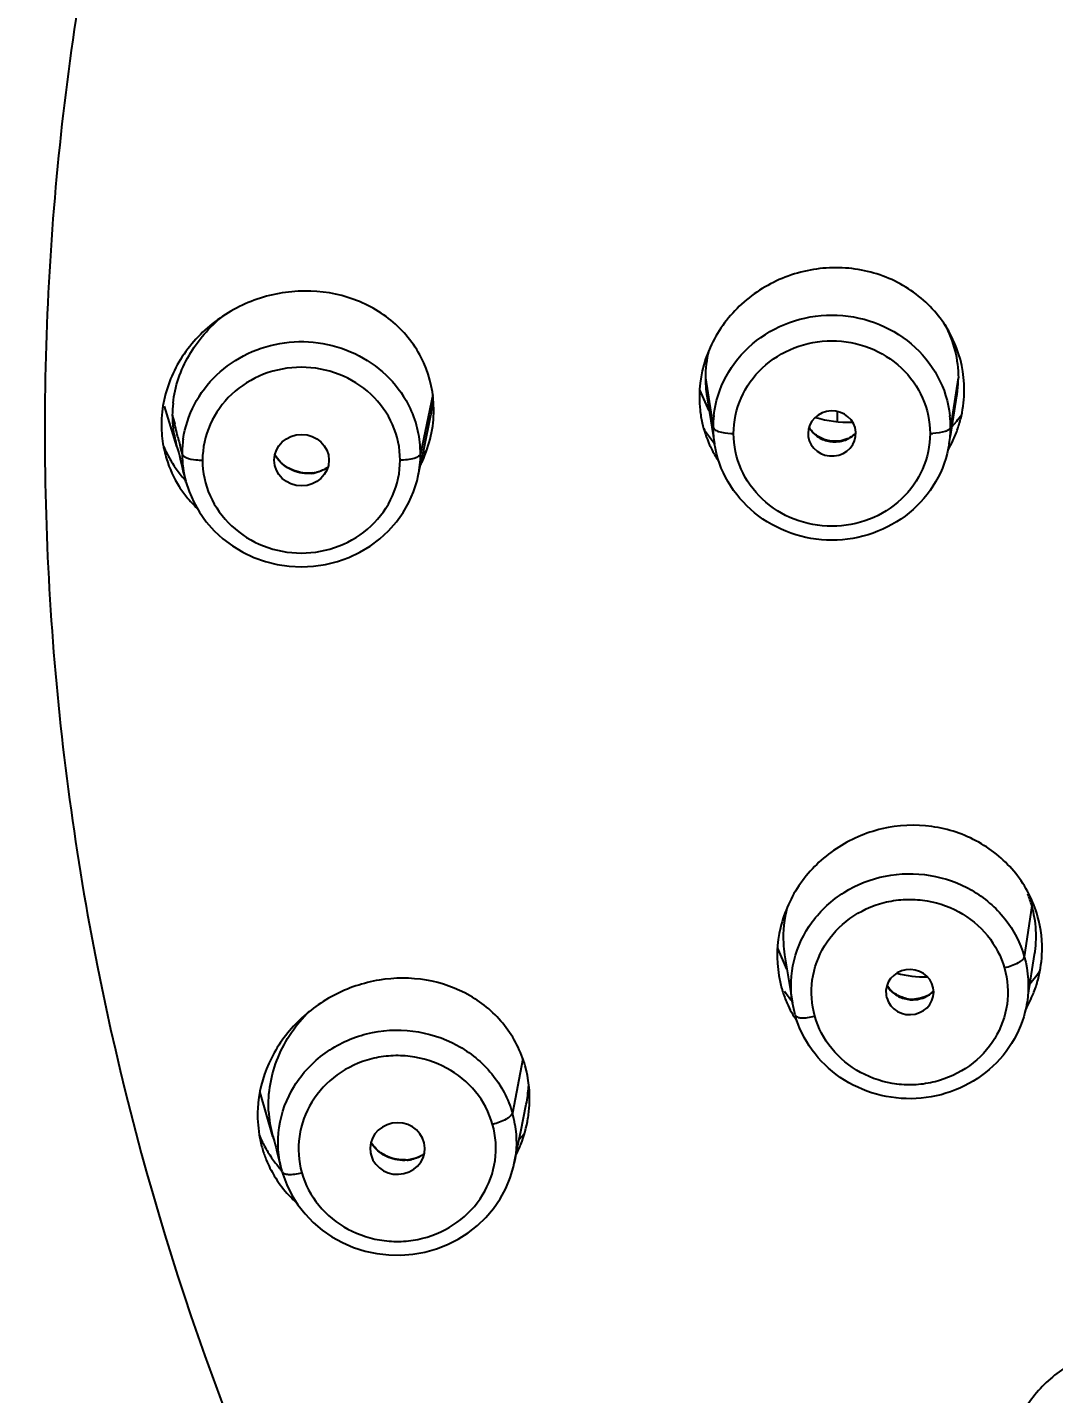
# Model space of a CAD drawing. Header units: millimetres. Extents: x 19741 to 22117, y -10160 to -6800.
# Drawn here: x 20947.89 to 20962.93, y -8173.92 to -8153.89 of the extents above; entities that cross this region are included whole.
import ezdxf

# ---------------------------------------------------------------- set-up
doc = ezdxf.new("R2010")
doc.units = ezdxf.units.MM
doc.styles.add('ARIAL', font='arial.ttf')
doc.dimstyles.get("Standard").update_dxf_attribs({"dimtxt": 15, "dimasz": 15, "dimexe": 0.18, "dimexo": 0.0625, "dimgap": 4, "dimtad": 0, "dimdec": 1, "dimdsep": 46, "dimtxsty": 'ARIAL', "dimcen": 0, "dimclrd": 5, "dimclre": 5, "dimclrt": 5, "dimadec": 0, "dimazin": 0, "dimtfac": 1, "dimtdec": 1, "dimtofl": 0, "dimtmove": 0, "dimatfit": 3, "dimfxl": 1, "dimtolj": 1, "dimtzin": 0, "dimarcsym": 0})

# ---------------------------------------------------------------- blocks, each defined once
blk = doc.blocks.new('*D105')
at = {"color": 5, "lineweight": -2, "transparency": 16777216}
for p, q in [((20930.718, -8157.92), (20930.718, -8082.015)), ((20945.718, -8082.195), (21040.576, -8082.195)), ((21055.576, -8157.917), (21055.576, -8082.015)), ((21055.576, -8082.195), (21070.576, -8082.195))]:
    blk.add_line(p, q, dxfattribs=at)
at = {"color": 5, "transparency": 16777216}
for points in [[(20945.718, -8079.695), (20945.718, -8084.695), (20930.718, -8082.195)], [(21040.576, -8079.695), (21040.576, -8084.695), (21055.576, -8082.195)]]:
    blk.add_solid(points, dxfattribs=at)
at = {"layer": 'Defpoints', "color": 0, "transparency": 16777216}
for p in [(21055.576, -8082.195), (20930.718, -8157.982), (21055.576, -8157.979)]:
    blk.add_point(p, dxfattribs=at)
at = {"color": 5, "transparency": 16777216, "insert": (21099.363, -8082.195), "char_height": 15, "attachment_point": 5, "style": 'ARIAL'}
blk.add_mtext('\\A1;%%C125', dxfattribs=at)

msp = doc.modelspace()

# ---------------------------------------------------------------- linework, layer by layer
at = {"linetype": 'Continuous'}
for p, q in [((20957.829, -8159.027), (20957.943, -8159.749)), ((20961.536, -8159.027), (20961.422, -8159.749)), ((20953.833, -8159.275), (20953.654, -8160.141)), ((20957.886, -8159.511), (20957.747, -8159.203)), ((20957.85, -8159.288), (20957.963, -8159.993)), ((20961.42, -8159.887), (20961.515, -8159.288)), ((20950.085, -8160.031), (20949.903, -8159.44)), ((20953.706, -8160.056), (20953.802, -8159.595)), ((20959.764, -8159.666), (20959.764, -8159.519)), ((20961.442, -8159.744), (20961.513, -8159.66)), ((20959.334, -8159.841), (20959.337, -8159.883)), ((20953.655, -8160.297), (20953.706, -8160.056)), ((20953.688, -8160.139), (20953.748, -8160.08)), ((20957.963, -8159.993), (20957.962, -8159.99)), ((20961.403, -8159.99), (20961.403, -8159.993)), ((20950.11, -8160.124), (20950.12, -8160.165)), ((20950.12, -8160.165), (20950.132, -8160.213)), ((20953.621, -8160.459), (20953.655, -8160.297)), ((20950.215, -8160.548), (20950.212, -8160.538)), ((20962.614, -8166.763), (20962.503, -8167.512)), ((20959.025, -8167.692), (20958.887, -8167.378)), ((20958.991, -8167.483), (20959.104, -8168.189)), ((20962.56, -8168.075), (20962.655, -8167.478)), ((20962.586, -8167.909), (20962.686, -8167.781)), ((20960.478, -8168.073), (20960.486, -8168.116)), ((20959.143, -8168.364), (20959.104, -8168.189)), ((20962.543, -8168.182), (20962.542, -8168.184)), ((20955.152, -8169.007), (20955, -8169.805)), ((20951.492, -8170.147), (20951.302, -8169.503)), ((20951.491, -8170.144), (20951.487, -8170.129)), ((20955.099, -8170.19), (20955.176, -8170.105)), ((20951.332, -8170.31), (20951.337, -8170.329)), ((20951.491, -8170.144), (20951.505, -8170.192)), ((20951.492, -8170.147), (20951.501, -8170.179)), ((20951.501, -8170.179), (20951.506, -8170.193)), ((20951.525, -8170.265), (20951.537, -8170.313)), ((20955.028, -8170.539), (20955.077, -8170.297)), ((20955.077, -8170.297), (20955.1, -8170.186)), ((20952.922, -8170.387), (20952.929, -8170.421)), ((20951.625, -8170.663), (20951.623, -8170.654))]:
    msp.add_line(p, q, dxfattribs=at)
for points in [[(20950.074, -8159.996), (20950.085, -8160.035), (20950.098, -8160.082), (20950.11, -8160.124)], [(20950.132, -8160.213), (20950.161, -8160.336), (20950.178, -8160.407), (20950.198, -8160.484), (20950.212, -8160.538)], [(20950.215, -8160.548), (20950.262, -8160.692), (20950.33, -8160.848), (20950.415, -8160.996), (20950.515, -8161.136), (20950.63, -8161.266), (20950.759, -8161.385), (20950.9, -8161.49), (20951.052, -8161.582), (20951.213, -8161.658), (20951.381, -8161.718), (20951.554, -8161.761), (20951.73, -8161.788), (20951.909, -8161.796), (20952.087, -8161.788), (20952.264, -8161.762), (20952.437, -8161.718), (20952.604, -8161.658), (20952.765, -8161.582), (20952.916, -8161.491), (20953.056, -8161.386), (20953.185, -8161.268), (20953.3, -8161.138), (20953.4, -8160.998), (20953.485, -8160.85), (20953.553, -8160.694), (20953.604, -8160.533), (20953.622, -8160.457)], [(20955.1, -8170.186), (20955.123, -8170.074), (20955.204, -8169.674)], [(20951.506, -8170.193), (20951.514, -8170.223), (20951.525, -8170.265)], [(20951.537, -8170.313), (20951.55, -8170.366), (20951.564, -8170.424), (20951.579, -8170.486), (20951.596, -8170.552), (20951.614, -8170.623), (20951.623, -8170.654)], [(20951.625, -8170.663), (20951.637, -8170.701), (20951.694, -8170.856), (20951.768, -8171.006), (20951.858, -8171.149), (20951.962, -8171.283), (20952.081, -8171.406), (20952.213, -8171.518), (20952.356, -8171.618), (20952.51, -8171.702), (20952.672, -8171.772), (20952.841, -8171.826), (20953.014, -8171.864), (20953.19, -8171.884), (20953.367, -8171.887), (20953.544, -8171.874), (20953.718, -8171.843), (20953.887, -8171.796), (20954.05, -8171.732), (20954.207, -8171.653), (20954.354, -8171.559), (20954.49, -8171.452), (20954.614, -8171.332), (20954.725, -8171.201), (20954.822, -8171.06), (20954.903, -8170.911), (20954.967, -8170.755), (20955.015, -8170.594), (20955.028, -8170.538)]]:
    msp.add_lwpolyline(points, dxfattribs=at)
for centre, radius, start, end in [((20959.503, -8159.033), 1.674, 165.9415, 179.8116), ((20959.516, -8159.023), 1.687, 180.1537, 185.6794), ((20959.875, -8159.024), 1.662, 353.5893, 359.867), ((20952.156, -8159.249), 1.683, 350.6113, 358.3557), ((20959.443, -8159.308), 1.702, 179.1415, 179.9996), ((20959.451, -8159.308), 1.71, 180.0086, 186.3598), ((20959.514, -8159.023), 1.685, 185.6814, 186.3648), ((20959.513, -8159.023), 1.684, 186.3648, 189.041), ((20959.859, -8159.022), 1.678, 350.8906, 353.5953), ((20959.869, -8159.199), 1.755, 347.3617, 359.9385), ((20951.644, -8159.576), 1.627, 173.6724, 179.9672), ((20952.08, -8160.146), 1.575, 12.621, 25.1888), ((20959.458, -8159.307), 1.717, 186.3568, 192.6879), ((20951.585, -8159.717), 1.728, 173.6291, 179.9743), ((20951.559, -8159.716), 1.702, 180.0174, 190.7201), ((20951.634, -8159.573), 1.617, 180.0555, 183.2181), ((20951.619, -8159.574), 1.602, 183.2176, 186.3926), ((20944.372, -8161.18), 5.869, 13.9697, 14.6032), ((20952.123, -8159.244), 1.716, 348.1627, 350.6241), ((20959.44, -8159.311), 1.699, 192.6992, 204.294), ((20959.494, -8159.75), 1.551, 173.6578, 179.9393), ((20959.871, -8159.75), 1.551, 0.0606, 6.3092), ((20959.847, -8159.194), 1.777, 341.1447, 347.3845), ((20951.588, -8159.578), 1.57, 186.3856, 195.4502), ((20940.421, -8162.154), 9.938, 13.175, 13.9236), ((20952.093, -8160.142), 1.561, 0.0594, 12.5952), ((20952, -8159.473), 1.851, 335.2837, 347.4117), ((20959.583, -8158.642), 2.105, 212.3661, 217.7298), ((20959.501, -8159.747), 1.558, 180.0737, 188.9899), ((20958.243, -8158.933), 0.908, 267.5226, 270.0004), ((20961.123, -8158.933), 0.909, 269.9944, 272.486), ((20959.864, -8159.747), 1.558, 351.0223, 359.9264), ((20959.829, -8159.187), 1.797, 334.9298, 341.1245), ((20951.551, -8159.717), 1.694, 190.7255, 192.8052), ((20951.58, -8159.289), 1.847, 203.9394, 210.03), ((20951.539, -8159.72), 1.681, 192.8022, 197.0413), ((20954.189, -8159.047), 4.175, 194.3225, 195.2236), ((20951.711, -8160.143), 1.551, 171.846, 179.9942), ((20959.445, -8159.308), 1.705, 204.3171, 205.5991), ((20959.458, -8159.301), 1.719, 205.6077, 212.0414), ((20959.595, -8158.633), 2.12, 217.7297, 219.4715), ((20959.794, -8159.171), 1.835, 330.2719, 334.9343), ((20951.539, -8159.718), 1.682, 197.1132, 212.2681), ((20951.579, -8159.29), 1.846, 210.0314, 216.168), ((20951.716, -8160.141), 1.555, 180.0752, 194.7837), ((20950.46, -8159.361), 0.871, 263.4482, 269.947), ((20952.096, -8160.14), 1.558, 348.2483, 359.95), ((20951.941, -8159.447), 1.915, 333.61, 335.3138), ((20959.466, -8159.296), 1.729, 212.0379, 213.4849), ((20951.593, -8159.279), 1.864, 216.1855, 222.0695), ((20952, -8159.875), 0.553, 275.8352, 283.0011), ((20952.007, -8159.87), 0.553, 276.3176, 283.3415), ((20951.557, -8159.706), 1.704, 212.274, 218.7237), ((20951.585, -8159.683), 1.74, 218.7493, 226.1701), ((20961.005, -8167.225), 1.674, 16.0075, 22.2568), ((20960.603, -8167.222), 1.633, 164.5605, 183.1728), ((20960.997, -8167.215), 1.679, 3.1701, 15.6347), ((20961.016, -8167.213), 1.66, 350.8252, 3.1299), ((20960.638, -8167.218), 1.668, 183.2467, 189.1215), ((20960.982, -8167.386), 1.783, 344.3188, 350.5386), ((20960.608, -8167.502), 1.726, 189.4933, 195.8056), ((20960.964, -8167.38), 1.802, 338.1312, 344.3175), ((20960.603, -8167.503), 1.721, 195.836, 202.1815), ((20960.727, -8166.818), 2.111, 214.5758, 219.463), ((20960.853, -8167.715), 0.425, 227.0129, 230.7828), ((20960.869, -8167.666), 0.467, 258.8374, 273.2859), ((20960.924, -8167.363), 1.845, 330.073, 338.1027), ((20960.62, -8167.496), 1.739, 202.173, 203.7267), ((20960.626, -8167.493), 1.746, 203.7286, 208.4621), ((20960.624, -8167.495), 1.743, 208.4602, 213.8695), ((20953.474, -8169.32), 1.766, 348.4399, 356.9349), ((20953.042, -8169.835), 1.776, 176.8673, 183.1301), ((20953.027, -8169.836), 1.76, 183.1259, 189.3396), ((20953.073, -8169.686), 1.647, 183.091, 189.3829), ((20953.502, -8170.23), 1.557, 9.6422, 15.8061), ((20953.359, -8169.57), 1.896, 338.5937, 350.6053), ((20953.052, -8169.378), 1.914, 202.8749, 206.0344), ((20952.983, -8169.843), 1.716, 189.3349, 195.801), ((20953.027, -8169.694), 1.601, 189.3829, 195.7938), ((20953.047, -8169.38), 1.909, 206.0352, 207.0978), ((20952.971, -8169.845), 1.704, 196.5043, 202.2643), ((20953.045, -8169.381), 1.906, 207.0979, 207.7196), ((20953.031, -8169.389), 1.89, 207.712, 213.7254), ((20953.297, -8169.546), 1.963, 333.4189, 338.6072), ((20952.989, -8169.838), 1.723, 202.2648, 210.9262), ((20953.027, -8169.391), 1.886, 213.7475, 219.795), ((20953.409, -8169.922), 0.568, 272.5783, 279.3255), ((20953.404, -8169.945), 0.553, 275.5204, 282.6907), ((20952.985, -8169.839), 1.719, 210.9577, 221.4518), ((20953.04, -8169.38), 1.903, 219.7896, 221.6594), ((20953.015, -8169.812), 1.759, 221.4614, 228.0865)]:
    msp.add_arc(centre, radius, start, end, dxfattribs=at)
for centre, major_axis, ratio, start_param, end_param in [((20959.684, -8159.841), (0.35, 0), 0.944612, -3.013519, 3.141593), ((20959.918, -8158.181), (1.581, 0), 0.944591, 4.406142, 4.753887), ((20959.773, -8158.376), (2.207, 0), 0.944591, -0.663069, -0.606633), ((20960.825, -8168.03), (0.35, 0.001), 0.944731, -2.884017, 3.265781), ((20960.91, -8166.543), (2.207, 0.01), 0.944713, -0.640182, -0.604754), ((20961.05, -8166.313), (1.581, 0.007), 0.944713, 4.442526, 4.726602), ((20953.317, -8170.323), (0.401, 0.006), 0.942686, -2.894361, 3.296638)]:
    msp.add_ellipse(centre, major_axis=major_axis, ratio=ratio, start_param=start_param, end_param=end_param, dxfattribs=at)
msp.add_ellipse((20951.912, -8160.232), major_axis=(0.401, 0), ratio=0.942276, dxfattribs=at)
for points, knots in [([(20930.718, -8157.979), (20930.504, -8154.001), (20930.937, -8145.958), (20934.142, -8134.293), (20938.825, -8125.297), (20943.643, -8118.763), (20949.165, -8112.689), (20957.248, -8106.149), (20966.507, -8101.311), (20974.412, -8098.55), (20982.595, -8096.552), (20988.933, -8095.945), (20993.147, -8095.945)], [0, 0, 0, 0, 0.121522, 0.243492, 0.366411, 0.428424, 0.490784, 0.616404, 0.743348, 0.807307, 0.871469, 1, 1, 1, 1]), ([(20930.931, -8157.677), (20931.071, -8153.915), (20931.862, -8148.262), (20934.028, -8141.016), (20936.927, -8133.974), (20941.883, -8125.713), (20948.381, -8118.54), (20954.362, -8113.588), (20960.847, -8109.178), (20969.744, -8104.81), (20981.241, -8101.602), (20993.172, -8100.522), (21005.102, -8101.611), (21016.595, -8104.828), (21025.488, -8109.202), (21031.971, -8113.617), (21037.947, -8118.574), (21044.439, -8125.751), (21049.388, -8134.016), (21052.282, -8141.06), (21054.442, -8148.308), (21055.228, -8153.961), (21055.364, -8157.724)], [0, 0, 0, 0, 0.060743, 0.091251, 0.121862, 0.183409, 0.24559, 0.276968, 0.308508, 0.371957, 0.43586, 0.500007, 0.564153, 0.628055, 0.691501, 0.72304, 0.754416, 0.816594, 0.87814, 0.90875, 0.939257, 1, 1, 1, 1]), ([(21024.322, -8210.31), (21027.778, -8208.399), (21034.312, -8203.932), (21042.582, -8195.521), (21048.972, -8185.738), (21053.225, -8174.957), (21055.176, -8163.594), (21054.746, -8152.088), (21051.952, -8140.885), (21046.906, -8130.418), (21039.806, -8121.087), (21030.93, -8113.248), (21020.619, -8107.196), (21009.267, -8103.154), (20997.305, -8101.275), (20985.186, -8101.628), (20973.371, -8104.197), (20965.953, -8107.343), (20962.447, -8109.243)], [0, 0, 0, 0, 0.063059, 0.125441, 0.187164, 0.248341, 0.309174, 0.36992, 0.430848, 0.492201, 0.554154, 0.616784, 0.680067, 0.743881, 0.808029, 0.872266, 0.936332, 1, 1, 1, 1]), ([(20962.034, -8109.469), (20957.444, -8112), (20948.922, -8118.205), (20939.051, -8130.389), (20932.82, -8144.603), (20930.686, -8159.873), (20932.801, -8175.145), (20939.015, -8189.365), (20948.871, -8201.56), (20957.386, -8207.774), (20961.973, -8210.31)], [0, 0, 0, 0, 0.127405, 0.252982, 0.376963, 0.500012, 0.623059, 0.747033, 0.872602, 1, 1, 1, 1]), ([(20950.099, -8147.413), (20949.59, -8148.992), (20948.766, -8152.212), (20948.132, -8157.15), (20948.112, -8162.127), (20948.9, -8168.719), (20951.418, -8176.745), (20956.699, -8185.417), (20963.949, -8192.69), (20972.769, -8198.175), (20982.675, -8201.585), (20989.658, -8202.355), (20993.147, -8202.355)], [0, 0, 0, 0, 0.061272, 0.122397, 0.183469, 0.244587, 0.367105, 0.490819, 0.6161, 0.742973, 0.87113, 1, 1, 1, 1]), ([(20991.433, -8216.606), (20987.332, -8216.495), (20981.179, -8215.728), (20973.28, -8213.534), (20965.683, -8210.596), (20956.85, -8205.572), (20949.244, -8198.907), (20944.129, -8192.781), (20939.729, -8186.227), (20935.589, -8177.269), (20933.049, -8165.769), (20933.053, -8157.922), (20933.475, -8154.063)], [0, 0, 0, 0, 0.128621, 0.192791, 0.256745, 0.383633, 0.509158, 0.571464, 0.633428, 0.756283, 0.878292, 1, 1, 1, 1]), ([(20990.023, -8216.174), (20986.013, -8215.975), (20980.01, -8215.099), (20972.322, -8212.808), (20964.941, -8209.806), (20956.377, -8204.762), (20949.018, -8198.153), (20944.073, -8192.111), (20939.819, -8185.662), (20935.819, -8176.874), (20933.359, -8165.613), (20933.354, -8157.934), (20933.756, -8154.155)], [0, 0, 0, 0, 0.128635, 0.19279, 0.256725, 0.383569, 0.509059, 0.571354, 0.633313, 0.75619, 0.878242, 1, 1, 1, 1]), ([(20934.168, -8154.188), (20933.761, -8157.961), (20933.761, -8165.627), (20936.221, -8176.872), (20941.033, -8187.41), (20947.991, -8196.801), (20956.802, -8204.662), (20967.101, -8210.674), (20978.458, -8214.596), (20986.43, -8215.713), (20990.432, -8215.886)], [0, 0, 0, 0, 0.121821, 0.243933, 0.366866, 0.491007, 0.616541, 0.743419, 0.871379, 1, 1, 1, 1]), ([(20934.476, -8154.225), (20934.065, -8157.98), (20934.052, -8165.612), (20936.485, -8176.81), (20941.264, -8187.307), (20948.184, -8196.664), (20956.953, -8204.497), (20967.208, -8210.489), (20978.518, -8214.399), (20986.459, -8215.512), (20990.445, -8215.684)], [0, 0, 0, 0, 0.121789, 0.243869, 0.366776, 0.490906, 0.616444, 0.743343, 0.871338, 1, 1, 1, 1]), ([(20961.624, -8159.2), (20961.624, -8158.963), (20961.522, -8158.479), (20961.089, -8157.876), (20960.445, -8157.485), (20959.817, -8157.384), (20959.316, -8157.443), (20958.833, -8157.592), (20958.297, -8157.939), (20957.857, -8158.552), (20957.745, -8159.042), (20957.741, -8159.282)], [0, 0, 0, 0, 0.121212, 0.24362, 0.368384, 0.495441, 0.559798, 0.62425, 0.751971, 0.877431, 1, 1, 1, 1]), ([(20953.849, -8159.495), (20953.849, -8159.26), (20953.749, -8158.785), (20953.317, -8158.201), (20952.685, -8157.829), (20952.072, -8157.73), (20951.578, -8157.778), (20951.093, -8157.91), (20950.54, -8158.227), (20950.052, -8158.805), (20949.894, -8159.285), (20949.867, -8159.525)], [0, 0, 0, 0, 0.120921, 0.241377, 0.363918, 0.489662, 0.553857, 0.618526, 0.747733, 0.875403, 1, 1, 1, 1]), ([(20957.953, -8159.579), (20957.975, -8159.379), (20958.1, -8158.981), (20958.498, -8158.496), (20959.05, -8158.178), (20959.683, -8158.068), (20960.317, -8158.179), (20960.869, -8158.497), (20961.266, -8158.982), (20961.391, -8159.38), (20961.413, -8159.58)], [0, 0, 0, 0, 0.12187, 0.245704, 0.372035, 0.500006, 0.627975, 0.754303, 0.878136, 1, 1, 1, 1]), ([(20950.027, -8159.397), (20950.054, -8159.152), (20950.224, -8158.664), (20950.561, -8158.279), (20950.759, -8158.12)], [0, 0, 0, 0, 0.492437, 1, 1, 1, 1]), ([(20961.337, -8158.244), (20961.402, -8158.363), (20961.502, -8158.619), (20961.537, -8158.892), (20961.537, -8159.027)], [0, 0, 0, 0, 0.501296, 1, 1, 1, 1]), ([(20950.176, -8159.923), (20950.202, -8159.747), (20950.315, -8159.398), (20950.65, -8158.959), (20951.114, -8158.642), (20951.658, -8158.482), (20952.227, -8158.492), (20952.764, -8158.675), (20953.215, -8159.007), (20953.428, -8159.313), (20953.505, -8159.476)], [0, 0, 0, 0, 0.121233, 0.244405, 0.369817, 0.497001, 0.624663, 0.751759, 0.877054, 1, 1, 1, 1]), ([(20958.243, -8159.842), (20958.245, -8159.664), (20958.319, -8159.302), (20958.643, -8158.851), (20959.122, -8158.551), (20959.682, -8158.446), (20960.243, -8158.551), (20960.722, -8158.85), (20961.046, -8159.302), (20961.121, -8159.664), (20961.122, -8159.841)], [0, 0, 0, 0, 0.121756, 0.245436, 0.371782, 0.499993, 0.628206, 0.754556, 0.878243, 1, 1, 1, 1]), ([(20953.355, -8160.232), (20953.355, -8160.054), (20953.278, -8159.691), (20952.951, -8159.239), (20952.47, -8158.94), (20951.908, -8158.835), (20951.345, -8158.939), (20950.864, -8159.238), (20950.538, -8159.691), (20950.46, -8160.054), (20950.459, -8160.232)], [0, 0, 0, 0, 0.121696, 0.245326, 0.371713, 0.499921, 0.628118, 0.7545, 0.878202, 1, 1, 1, 1]), ([(20957.943, -8159.749), (20957.946, -8159.762), (20957.971, -8159.79), (20958.059, -8159.827), (20958.143, -8159.838), (20958.204, -8159.84)], [0, 0, 0, 0, 0.140049, 0.359034, 1, 1, 1, 1]), ([(20961.122, -8159.841), (20961.121, -8160.018), (20961.047, -8160.38), (20960.722, -8160.832), (20960.244, -8161.132), (20959.683, -8161.236), (20959.122, -8161.132), (20958.644, -8160.832), (20958.319, -8160.381), (20958.245, -8160.019), (20958.243, -8159.842)], [0, 0, 0, 0, 0.121752, 0.245429, 0.371773, 0.499983, 0.628197, 0.754549, 0.878239, 1, 1, 1, 1]), ([(20959.609, -8159.939), (20959.554, -8159.925), (20959.452, -8159.876), (20959.376, -8159.793), (20959.348, -8159.747)], [0, 0, 0, 0, 0.513086, 1, 1, 1, 1]), ([(20959.788, -8159.96), (20959.812, -8159.957), (20959.903, -8159.937), (20959.987, -8159.887), (20960.035, -8159.837)], [0, 0, 0, 0, 0.254854, 1, 1, 1, 1]), ([(20960.035, -8159.834), (20960.008, -8159.861), (20959.966, -8159.892), (20959.919, -8159.915), (20959.907, -8159.92)], [0, 0, 0, 0, 0.743856, 1, 1, 1, 1]), ([(20961.422, -8159.749), (20961.42, -8159.762), (20961.394, -8159.79), (20961.307, -8159.827), (20961.223, -8159.838), (20961.162, -8159.84)], [0, 0, 0, 0, 0.140048, 0.359013, 1, 1, 1, 1]), ([(20961.403, -8159.99), (20961.372, -8160.185), (20961.235, -8160.569), (20960.836, -8161.033), (20960.296, -8161.334), (20959.683, -8161.439), (20959.07, -8161.335), (20958.53, -8161.033), (20958.131, -8160.569), (20957.993, -8160.185), (20957.962, -8159.99)], [0, 0, 0, 0, 0.122939, 0.247176, 0.373051, 0.500004, 0.626956, 0.752828, 0.877063, 1, 1, 1, 1]), ([(20950.161, -8160.143), (20950.163, -8160.153), (20950.183, -8160.175), (20950.249, -8160.209), (20950.313, -8160.221), (20950.361, -8160.226)], [0, 0, 0, 0, 0.143495, 0.360384, 1, 1, 1, 1]), ([(20950.459, -8160.232), (20950.459, -8160.41), (20950.537, -8160.772), (20950.864, -8161.223), (20951.345, -8161.524), (20951.908, -8161.629), (20952.471, -8161.524), (20952.952, -8161.224), (20953.278, -8160.772), (20953.355, -8160.41), (20953.355, -8160.232)], [0, 0, 0, 0, 0.121546, 0.245205, 0.371691, 0.500024, 0.628334, 0.75477, 0.878389, 1, 1, 1, 1]), ([(20951.799, -8160.384), (20951.769, -8160.373), (20951.659, -8160.321), (20951.566, -8160.231), (20951.52, -8160.153)], [0, 0, 0, 0, 0.258218, 1, 1, 1, 1]), ([(20951.784, -8160.385), (20951.756, -8160.373), (20951.651, -8160.32), (20951.564, -8160.231), (20951.52, -8160.155)], [0, 0, 0, 0, 0.254441, 1, 1, 1, 1]), ([(20953.654, -8160.141), (20953.651, -8160.155), (20953.619, -8160.185), (20953.52, -8160.223), (20953.424, -8160.232), (20953.355, -8160.232)], [0, 0, 0, 0, 0.136343, 0.36321, 1, 1, 1, 1]), ([(20961.792, -8210.619), (20957.384, -8208.188), (20949.172, -8202.285), (20941.06, -8192.643), (20936.239, -8183.991), (20933.503, -8177.139), (20931.685, -8170.02), (20931.103, -8165.161), (20930.973, -8162.73)], [0, 0, 0, 0, 0.254326, 0.505232, 0.629739, 0.75359, 0.876946, 1, 1, 1, 1]), ([(20962.698, -8166.915), (20962.634, -8166.69), (20962.412, -8166.259), (20961.854, -8165.791), (20961.152, -8165.558), (20960.407, -8165.594), (20959.721, -8165.89), (20959.19, -8166.406), (20958.885, -8167.07), (20958.867, -8167.556), (20958.906, -8167.787)], [0, 0, 0, 0, 0.121875, 0.24572, 0.37179, 0.499319, 0.627023, 0.753504, 0.877784, 1, 1, 1, 1]), ([(20959.104, -8168.185), (20959.071, -8167.981), (20959.089, -8167.554), (20959.365, -8166.973), (20959.845, -8166.531), (20960.461, -8166.29), (20961.127, -8166.28), (20961.751, -8166.501), (20962.247, -8166.926), (20962.446, -8167.312), (20962.503, -8167.512)], [0, 0, 0, 0, 0.121437, 0.243956, 0.368929, 0.496257, 0.624592, 0.752084, 0.877283, 1, 1, 1, 1]), ([(20959.432, -8168.383), (20959.386, -8168.212), (20959.358, -8167.847), (20959.547, -8167.329), (20959.929, -8166.92), (20960.358, -8166.722), (20960.728, -8166.665), (20961.104, -8166.676), (20961.556, -8166.82), (20961.991, -8167.175), (20962.163, -8167.506), (20962.214, -8167.678)], [0, 0, 0, 0, 0.121444, 0.243595, 0.368083, 0.495144, 0.559563, 0.62407, 0.751762, 0.877181, 1, 1, 1, 1]), ([(20962.74, -8167.679), (20962.751, -8167.615), (20962.779, -8167.36), (20962.75, -8167.099), (20962.698, -8166.915)], [0, 0, 0, 0, 0.251389, 1, 1, 1, 1]), ([(20962.503, -8167.512), (20962.501, -8167.529), (20962.471, -8167.565), (20962.377, -8167.627), (20962.283, -8167.661), (20962.214, -8167.678)], [0, 0, 0, 0, 0.145478, 0.374926, 1, 1, 1, 1]), ([(20962.214, -8167.678), (20962.26, -8167.849), (20962.288, -8168.214), (20962.099, -8168.733), (20961.717, -8169.141), (20961.288, -8169.339), (20960.918, -8169.396), (20960.542, -8169.385), (20960.09, -8169.241), (20959.655, -8168.886), (20959.483, -8168.555), (20959.432, -8168.383)], [0, 0, 0, 0, 0.121441, 0.243588, 0.368074, 0.495135, 0.559554, 0.624061, 0.751754, 0.877177, 1, 1, 1, 1]), ([(20955.188, -8169.112), (20955.128, -8168.898), (20954.92, -8168.49), (20954.397, -8168.045), (20953.742, -8167.815), (20953.038, -8167.818), (20952.365, -8168.045), (20951.795, -8168.471), (20951.396, -8169.054), (20951.281, -8169.511), (20951.269, -8169.738)], [0, 0, 0, 0, 0.121194, 0.243004, 0.366894, 0.493147, 0.621014, 0.749065, 0.875733, 1, 1, 1, 1]), ([(20960.779, -8168.124), (20960.719, -8168.113), (20960.607, -8168.067), (20960.521, -8167.98), (20960.491, -8167.931)], [0, 0, 0, 0, 0.513977, 1, 1, 1, 1]), ([(20960.919, -8168.14), (20960.943, -8168.137), (20961.037, -8168.118), (20961.124, -8168.067), (20961.174, -8168.016)], [0, 0, 0, 0, 0.255104, 1, 1, 1, 1]), ([(20961.174, -8168.013), (20961.163, -8168.024), (20961.115, -8168.066), (20961.056, -8168.096), (20961.01, -8168.111)], [0, 0, 0, 0, 0.243396, 1, 1, 1, 1]), ([(20951.428, -8169.775), (20951.414, -8169.509), (20951.517, -8168.959), (20951.83, -8168.501), (20952.024, -8168.309)], [0, 0, 0, 0, 0.494393, 1, 1, 1, 1]), ([(20962.542, -8168.184), (20962.512, -8168.371), (20962.383, -8168.739), (20962.01, -8169.19), (20961.503, -8169.496), (20960.921, -8169.622), (20960.329, -8169.558), (20959.79, -8169.309), (20959.368, -8168.901), (20959.195, -8168.55), (20959.144, -8168.367)], [0, 0, 0, 0, 0.122753, 0.24683, 0.37247, 0.49924, 0.626186, 0.75228, 0.876863, 1, 1, 1, 1]), ([(20959.144, -8168.367), (20959.147, -8168.38), (20959.181, -8168.403), (20959.245, -8168.409), (20959.333, -8168.405), (20959.398, -8168.392), (20959.432, -8168.383)], [0, 0, 0, 0, 0.131418, 0.347225, 0.647139, 1, 1, 1, 1]), ([(20951.623, -8170.654), (20951.566, -8170.448), (20951.538, -8170.004), (20951.77, -8169.379), (20952.233, -8168.887), (20952.857, -8168.6), (20953.547, -8168.559), (20954.203, -8168.768), (20954.73, -8169.197), (20954.941, -8169.597), (20955, -8169.805)], [0, 0, 0, 0, 0.121296, 0.243511, 0.36813, 0.495335, 0.623718, 0.751644, 0.877138, 1, 1, 1, 1]), ([(20954.711, -8169.97), (20954.662, -8169.797), (20954.487, -8169.465), (20954.05, -8169.111), (20953.596, -8168.967), (20953.219, -8168.956), (20952.847, -8169.014), (20952.416, -8169.212), (20952.032, -8169.62), (20951.841, -8170.139), (20951.866, -8170.507), (20951.914, -8170.678)], [0, 0, 0, 0, 0.122761, 0.248126, 0.375851, 0.440357, 0.50477, 0.631824, 0.756352, 0.878519, 1, 1, 1, 1]), ([(20955.23, -8169.879), (20955.24, -8169.815), (20955.269, -8169.559), (20955.241, -8169.297), (20955.188, -8169.112)], [0, 0, 0, 0, 0.252721, 1, 1, 1, 1]), ([(20955, -8169.805), (20954.997, -8169.821), (20954.967, -8169.856), (20954.874, -8169.919), (20954.779, -8169.952), (20954.711, -8169.97)], [0, 0, 0, 0, 0.144129, 0.378306, 1, 1, 1, 1]), ([(20951.914, -8170.678), (20951.963, -8170.851), (20952.138, -8171.182), (20952.576, -8171.536), (20953.03, -8171.68), (20953.407, -8171.691), (20953.779, -8171.635), (20954.21, -8171.436), (20954.593, -8171.027), (20954.785, -8170.508), (20954.759, -8170.14), (20954.711, -8169.97)], [0, 0, 0, 0, 0.122612, 0.248005, 0.375832, 0.440408, 0.50488, 0.632041, 0.756619, 0.878704, 1, 1, 1, 1]), ([(20953.172, -8170.441), (20953.147, -8170.429), (20953.051, -8170.379), (20952.971, -8170.3), (20952.928, -8170.233)], [0, 0, 0, 0, 0.258199, 1, 1, 1, 1]), ([(20953.185, -8170.454), (20953.158, -8170.442), (20953.057, -8170.391), (20952.972, -8170.308), (20952.928, -8170.235)], [0, 0, 0, 0, 0.254439, 1, 1, 1, 1]), ([(20953.709, -8170.402), (20953.694, -8170.412), (20953.63, -8170.45), (20953.557, -8170.474), (20953.502, -8170.483)], [0, 0, 0, 0, 0.244646, 1, 1, 1, 1]), ([(20951.625, -8170.663), (20951.629, -8170.675), (20951.663, -8170.697), (20951.728, -8170.705), (20951.816, -8170.699), (20951.881, -8170.687), (20951.914, -8170.678)], [0, 0, 0, 0, 0.128991, 0.348684, 0.658883, 1, 1, 1, 1]), ([(20965.847, -8174.103), (20965.736, -8173.922), (20965.445, -8173.594), (20964.867, -8173.278), (20964.21, -8173.168), (20963.549, -8173.277), (20962.96, -8173.592), (20962.507, -8174.077), (20962.243, -8174.677), (20962.213, -8175.113), (20962.237, -8175.323)], [0, 0, 0, 0, 0.122817, 0.247594, 0.373973, 0.501051, 0.627835, 0.753476, 0.877506, 1, 1, 1, 1])]:
    msp.add_open_spline(points, degree=3, knots=knots, dxfattribs=at)
for points in [[(20953.807, -8159.876), (20953.835, -8159.751), (20953.849, -8159.623), (20953.849, -8159.495)], [(20950.017, -8159.575), (20950.029, -8159.617), (20950.041, -8159.658), (20950.052, -8159.7)], [(20950.098, -8159.889), (20950.113, -8159.953), (20950.128, -8160.016), (20950.144, -8160.079)], [(20959.371, -8159.786), (20959.394, -8159.817), (20959.421, -8159.846), (20959.452, -8159.87)], [(20959.452, -8159.87), (20959.498, -8159.907), (20959.553, -8159.934), (20959.61, -8159.949)], [(20959.791, -8159.952), (20959.73, -8159.96), (20959.667, -8159.955), (20959.609, -8159.939)], [(20959.61, -8159.949), (20959.668, -8159.965), (20959.73, -8159.968), (20959.788, -8159.96)], [(20959.907, -8159.92), (20959.87, -8159.936), (20959.831, -8159.946), (20959.791, -8159.952)], [(20952.057, -8160.425), (20951.965, -8160.435), (20951.869, -8160.42), (20951.784, -8160.385)], [(20952.068, -8160.419), (20951.978, -8160.429), (20951.883, -8160.417), (20951.799, -8160.384)], [(20952.297, -8160.341), (20952.245, -8160.375), (20952.186, -8160.4), (20952.125, -8160.414)], [(20952.297, -8160.339), (20952.248, -8160.371), (20952.192, -8160.394), (20952.134, -8160.408)], [(20962.503, -8167.512), (20962.564, -8167.727), (20962.578, -8167.961), (20962.543, -8168.182)], [(20960.49, -8167.935), (20960.51, -8167.968), (20960.535, -8167.999), (20960.563, -8168.025)], [(20960.584, -8168.044), (20960.63, -8168.081), (20960.685, -8168.109), (20960.741, -8168.126)], [(20960.741, -8168.126), (20960.798, -8168.142), (20960.86, -8168.147), (20960.919, -8168.14)], [(20961.01, -8168.111), (20960.973, -8168.123), (20960.934, -8168.13), (20960.896, -8168.132)], [(20955.037, -8169.969), (20955.069, -8170.156), (20955.066, -8170.352), (20955.028, -8170.538)], [(20953.435, -8170.49), (20953.346, -8170.494), (20953.254, -8170.477), (20953.172, -8170.441)], [(20953.458, -8170.495), (20953.366, -8170.504), (20953.27, -8170.489), (20953.185, -8170.454)], [(20953.708, -8170.405), (20953.653, -8170.442), (20953.59, -8170.469), (20953.526, -8170.484)]]:
    msp.add_open_spline(points, degree=3, dxfattribs=at)

# ---------------------------------------------------------------- dimensions: what is measured, and where the dimension line sits
dim = msp.add_linear_dim(base=(21055.576, -8082.195), p1=(20930.718, -8157.982), p2=(21055.576, -8157.979), dimstyle='Standard', override={"dimdec": 0, "dimpost": '%%C<>', "dimtfillclr": 7})
dim.commit()
dim.dimension.update_dxf_attribs({"geometry": '*D105', "text_midpoint": (21099.363, -8082.195), "dimtype": 160})

doc.saveas('drawing.dxf')
